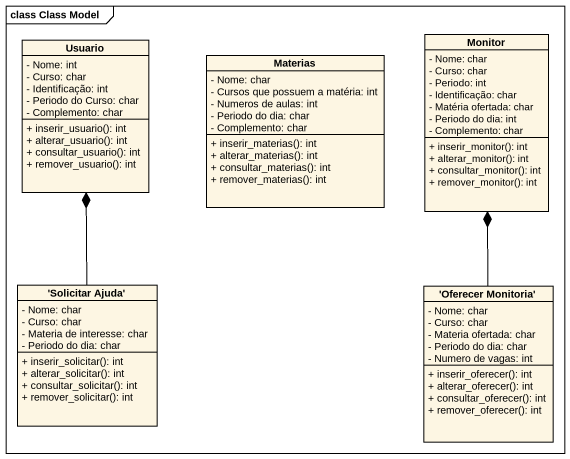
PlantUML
@startuml
mainframe class Class Model
hide circle
hide empty members
skinparam classAttributeIconSize 0
class Usuario {
  - Nome: int
  - Curso: char
  - Identificação: int
  - Periodo do Curso: char
  - Complemento: char
  + inserir_usuario(): int
  + alterar_usuario(): int
  + consultar_usuario(): int
  + remover_usuario(): int
}
class Monitor {
  - Nome: char
  - Curso: char
  - Periodo: int
  - Identificação: char
  - Matéria ofertada: char
  - Periodo do dia: int
  - Complemento: char
  + inserir_monitor(): int
  + alterar_monitor(): int
  + consultar_monitor(): int
  + remover_monitor(): int
}
class Materias {
  - Nome: char
  - Cursos que possuem a matéria: int
  - Numeros de aulas: int
  - Periodo do dia: char
  - Complemento: char
  + inserir_materias(): int
  + alterar_materias(): int
  + consultar_materias(): int
  + remover_materias(): int
}
class "'Solicitar Ajuda'" as Solicitar_Ajuda {
  - Nome: char
  - Curso: char
  - Materia de interesse: char
  - Periodo do dia: char
  + inserir_solicitar(): int
  + alterar_solicitar(): int
  + consultar_solicitar(): int
  + remover_solicitar(): int
}
class "'Oferecer Monitoria'" as Oferecer_Monitoria {
  - Nome: char
  - Curso: char
  - Materia ofertada: char
  - Periodo do dia: char
  - Numero de vagas: int
  + inserir_oferecer(): int
  + alterar_oferecer(): int
  + consultar_oferecer(): int
  + remover_oferecer(): int
}
Solicitar_Ajuda -up-* Usuario
Oferecer_Monitoria -up-* Monitor
@enduml
